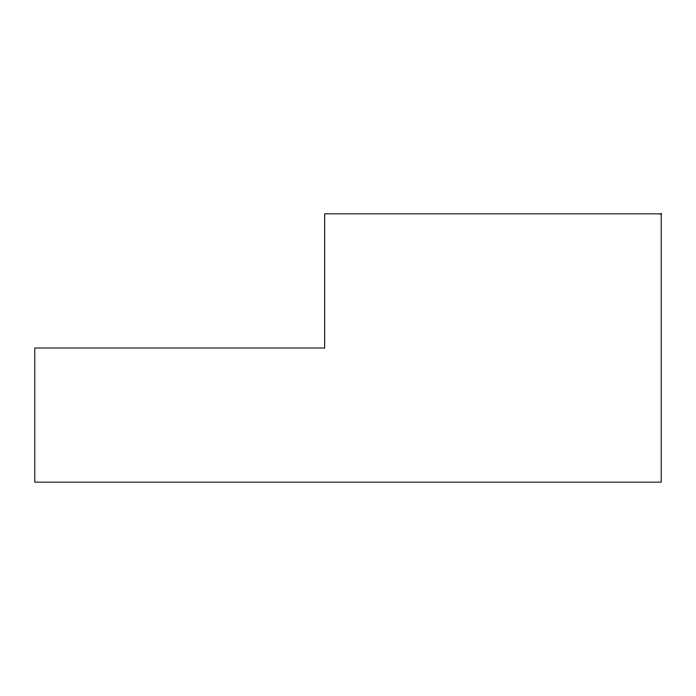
<?xml version="1.0" encoding="UTF-8"?>
<svg xmlns="http://www.w3.org/2000/svg" width="696" height="696" viewBox="0 0 696 696"><rect width="100%" height="100%" fill="white"/><g stroke="black" fill="none" stroke-linecap="round" stroke-linejoin="round"><path stroke-width="1.04" d="M661.2 213.855L324.693 213.855L324.693 348L34.8 348L34.8 482.145L661.2 482.145L661.2 213.855"/></g></svg>
